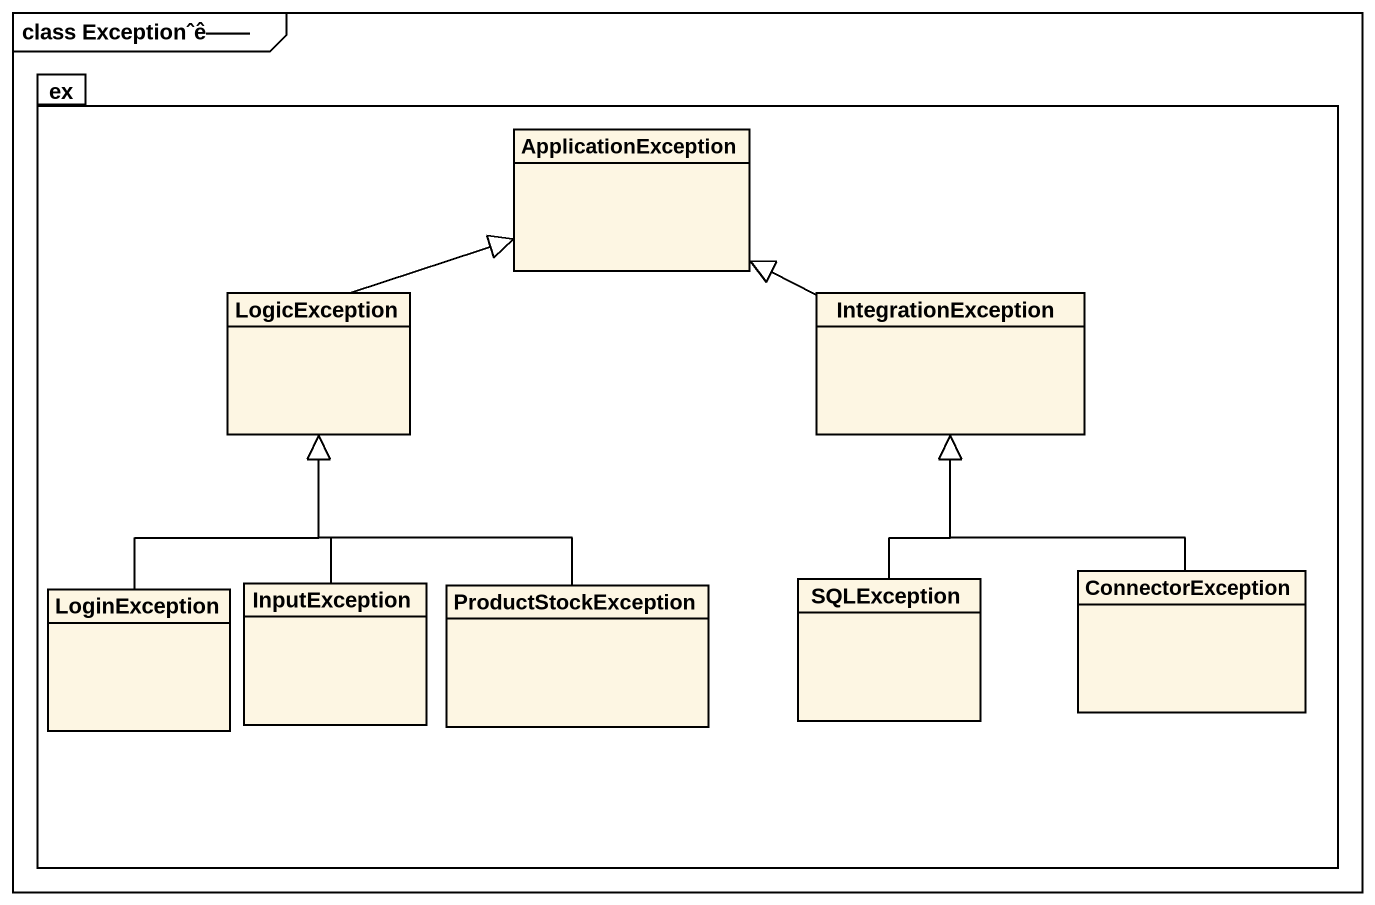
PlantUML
@startuml
mainframe class Exceptionˆê——
hide circle
hide empty members
package ex {
  class ApplicationException
  class LogicException
  class IntegrationException
  class InputException
  class ProductStockException
  class SQLException
  class ConnectorException
  class LoginException
}
LogicException -right-|> ApplicationException
IntegrationException -left-|> ApplicationException
InputException -up-|> LogicException
ProductStockException -up-|> LogicException
SQLException -up-|> IntegrationException
ConnectorException -up-|> IntegrationException
LoginException -up-|> LogicException
@enduml
